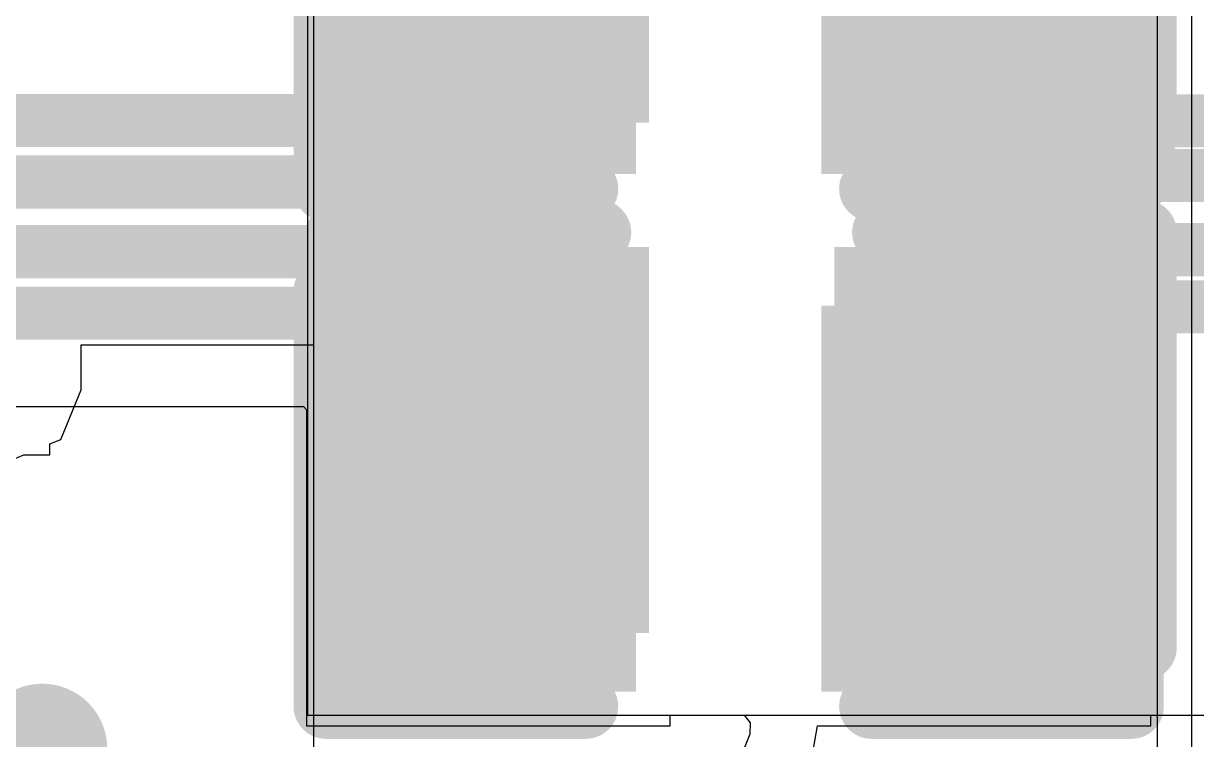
# Model space of a CAD drawing. Header units: inches. Extents: x -6 to 283, y -12 to 154.
# Drawn here: x 13.819 to 16.113, y 1.271 to 2.672 of the extents above; entities that cross this region are included whole.
import ezdxf

# ---------------------------------------------------------------- set-up
doc = ezdxf.new("R2010")
doc.units = ezdxf.units.IN
for name, color, linetype in [('Bottom Layer', 5, 'Continuous'), ('Bottom Overlay', 54, 'Continuous'), ('Bottom Paste', 16, 'Continuous'), ('Bottom Solder', 6, 'Continuous'), ('Signal L1', 76, 'Continuous'), ('Signal L2', 6, 'Continuous'), ('Top Layer', 1, 'Continuous'), ('Top Overlay', 2, 'Continuous'), ('Top Paste', 8, 'Continuous'), ('Top Solder', 216, 'Continuous')]:
    doc.layers.add(name, color=color, linetype=linetype)

# ---------------------------------------------------------------- blocks, each defined once
blk = doc.blocks.new('GT_USB_8013A_3')
at = {"layer": 'Top Overlay'}
blk.add_lwpolyline([(3.7873, 1.3969, 0.254, 0.254, 0), (3.1018, 1.3969, 0.254, 0.254, 0)], format="xyseb", dxfattribs=at)
blk.add_lwpolyline([(3.0383, 1.3969, 0.127, 0.127, 1), (3.1653, 1.3969, 0.127, 0.127, 1)], format="xyseb", close=True, dxfattribs=at)
blk = doc.blocks.new('C___0402_424')
at = {"layer": 'Top Layer'}
for points in [[(-0.6985, -0.3175), (-0.6985, 0.3175), (-0.2413, 0.3175), (-0.2413, -0.3175)], [(0.2413, -0.3175), (0.2413, 0.3175), (0.6985, 0.3175), (0.6985, -0.3175)]]:
    blk.add_hatch(color=1, dxfattribs=at).paths.add_polyline_path(points)
at = {"layer": 'Top Paste'}
for points in [[(-0.6985, -0.3175), (-0.6985, 0.3175), (-0.2413, 0.3175), (-0.2413, -0.3175)], [(0.2413, -0.3175), (0.2413, 0.3175), (0.6985, 0.3175), (0.6985, -0.3175)]]:
    blk.add_hatch(color=8, dxfattribs=at).paths.add_polyline_path(points)
at = {"layer": 'Top Solder'}
for points in [[(-0.7585, -0.3775), (-0.7585, 0.3775), (-0.1813, 0.3775), (-0.1813, -0.3775)], [(0.1813, -0.3775), (0.1813, 0.3775), (0.7585, 0.3775), (0.7585, -0.3775)]]:
    blk.add_hatch(color=216, dxfattribs=at).paths.add_polyline_path(points)
at = {"layer": 'Top Overlay'}
for points in [[(-0.7874, -0.4064, 0.127, 0.127, 0), (-0.7874, 0.4064, 0.127, 0.127, 0)], [(-0.7874, 0.4064, 0.127, 0.127, 0), (-0.2794, 0.4064, 0.127, 0.127, 0)], [(0.2794, 0.4064, 0.127, 0.127, 0), (0.7874, 0.4064, 0.127, 0.127, 0)], [(0.7874, -0.4064, 0.127, 0.127, 0), (0.7874, 0.4064, 0.127, 0.127, 0)], [(-0.7874, -0.4064, 0.127, 0.127, 0), (-0.2794, -0.4064, 0.127, 0.127, 0)], [(0.2794, -0.4064, 0.127, 0.127, 0), (0.7874, -0.4064, 0.127, 0.127, 0)]]:
    blk.add_lwpolyline(points, format="xyseb", dxfattribs=at)
for points in [[(-0.8191, 0.4064, 0.0635, 0.0635, 1), (-0.7556, 0.4064, 0.0635, 0.0635, 1)], [(-0.8191, 0.4064, 0.0635, 0.0635, 1), (-0.7556, 0.4064, 0.0635, 0.0635, 1)], [(-0.3112, 0.4064, 0.0635, 0.0635, 1), (-0.2477, 0.4064, 0.0635, 0.0635, 1)], [(0.2477, 0.4064, 0.0635, 0.0635, 1), (0.3111, 0.4064, 0.0635, 0.0635, 1)], [(0.7556, 0.4064, 0.0635, 0.0635, 1), (0.8191, 0.4064, 0.0635, 0.0635, 1)], [(0.7556, 0.4064, 0.0635, 0.0635, 1), (0.8191, 0.4064, 0.0635, 0.0635, 1)], [(-0.8191, -0.4064, 0.0635, 0.0635, 1), (-0.7556, -0.4064, 0.0635, 0.0635, 1)], [(-0.8191, -0.4064, 0.0635, 0.0635, 1), (-0.7556, -0.4064, 0.0635, 0.0635, 1)], [(-0.3112, -0.4064, 0.0635, 0.0635, 1), (-0.2477, -0.4064, 0.0635, 0.0635, 1)], [(0.2477, -0.4064, 0.0635, 0.0635, 1), (0.3111, -0.4064, 0.0635, 0.0635, 1)], [(0.7556, -0.4064, 0.0635, 0.0635, 1), (0.8191, -0.4064, 0.0635, 0.0635, 1)], [(0.7556, -0.4064, 0.0635, 0.0635, 1), (0.8191, -0.4064, 0.0635, 0.0635, 1)]]:
    blk.add_lwpolyline(points, format="xyseb", close=True, dxfattribs=at)
blk = doc.blocks.new('C___0402_425')
at = {"layer": 'Top Layer'}
for points in [[(-0.6985, -0.3175), (-0.6985, 0.3175), (-0.2413, 0.3175), (-0.2413, -0.3175)], [(0.2413, -0.3175), (0.2413, 0.3175), (0.6985, 0.3175), (0.6985, -0.3175)]]:
    blk.add_hatch(color=1, dxfattribs=at).paths.add_polyline_path(points)
at = {"layer": 'Top Paste'}
for points in [[(-0.6985, -0.3175), (-0.6985, 0.3175), (-0.2413, 0.3175), (-0.2413, -0.3175)], [(0.2413, -0.3175), (0.2413, 0.3175), (0.6985, 0.3175), (0.6985, -0.3175)]]:
    blk.add_hatch(color=8, dxfattribs=at).paths.add_polyline_path(points)
at = {"layer": 'Top Solder'}
for points in [[(-0.7585, -0.3775), (-0.7585, 0.3775), (-0.1813, 0.3775), (-0.1813, -0.3775)], [(0.1813, -0.3775), (0.1813, 0.3775), (0.7585, 0.3775), (0.7585, -0.3775)]]:
    blk.add_hatch(color=216, dxfattribs=at).paths.add_polyline_path(points)
at = {"layer": 'Top Overlay'}
for points in [[(-0.7874, 0.4064, 0.127, 0.127, 0), (-0.2794, 0.4064, 0.127, 0.127, 0)], [(-0.7874, -0.4064, 0.127, 0.127, 0), (-0.7874, 0.4064, 0.127, 0.127, 0)], [(0.2794, 0.4064, 0.127, 0.127, 0), (0.7874, 0.4064, 0.127, 0.127, 0)], [(0.7874, -0.4064, 0.127, 0.127, 0), (0.7874, 0.4064, 0.127, 0.127, 0)], [(-0.7874, -0.4064, 0.127, 0.127, 0), (-0.2794, -0.4064, 0.127, 0.127, 0)], [(0.2794, -0.4064, 0.127, 0.127, 0), (0.7874, -0.4064, 0.127, 0.127, 0)]]:
    blk.add_lwpolyline(points, format="xyseb", dxfattribs=at)
for points in [[(-0.8191, 0.4064, 0.0635, 0.0635, 1), (-0.7556, 0.4064, 0.0635, 0.0635, 1)], [(-0.8191, 0.4064, 0.0635, 0.0635, 1), (-0.7556, 0.4064, 0.0635, 0.0635, 1)], [(-0.3111, 0.4064, 0.0635, 0.0635, 1), (-0.2477, 0.4064, 0.0635, 0.0635, 1)], [(0.2477, 0.4064, 0.0635, 0.0635, 1), (0.3111, 0.4064, 0.0635, 0.0635, 1)], [(0.7556, 0.4064, 0.0635, 0.0635, 1), (0.8191, 0.4064, 0.0635, 0.0635, 1)], [(0.7556, 0.4064, 0.0635, 0.0635, 1), (0.8191, 0.4064, 0.0635, 0.0635, 1)], [(-0.8191, -0.4064, 0.0635, 0.0635, 1), (-0.7556, -0.4064, 0.0635, 0.0635, 1)], [(-0.8191, -0.4064, 0.0635, 0.0635, 1), (-0.7556, -0.4064, 0.0635, 0.0635, 1)], [(-0.3111, -0.4064, 0.0635, 0.0635, 1), (-0.2477, -0.4064, 0.0635, 0.0635, 1)], [(0.2477, -0.4064, 0.0635, 0.0635, 1), (0.3111, -0.4064, 0.0635, 0.0635, 1)], [(0.7556, -0.4064, 0.0635, 0.0635, 1), (0.8191, -0.4064, 0.0635, 0.0635, 1)], [(0.7556, -0.4064, 0.0635, 0.0635, 1), (0.8191, -0.4064, 0.0635, 0.0635, 1)]]:
    blk.add_lwpolyline(points, format="xyseb", close=True, dxfattribs=at)
blk = doc.blocks.new('C___0402_B_428')
at = {"layer": 'Bottom Layer'}
for points in [[(-0.2413, 0.3175), (-0.2413, -0.3175), (-0.6985, -0.3175), (-0.6985, 0.3175)], [(0.6985, 0.3175), (0.6985, -0.3175), (0.2413, -0.3175), (0.2413, 0.3175)]]:
    blk.add_hatch(color=5, dxfattribs=at).paths.add_polyline_path(points)
at = {"layer": 'Bottom Paste'}
for points in [[(-0.2413, 0.3175), (-0.2413, -0.3175), (-0.6985, -0.3175), (-0.6985, 0.3175)], [(0.6985, 0.3175), (0.6985, -0.3175), (0.2413, -0.3175), (0.2413, 0.3175)]]:
    blk.add_hatch(color=16, dxfattribs=at).paths.add_polyline_path(points)
at = {"layer": 'Bottom Solder'}
for points in [[(-0.1813, 0.3775), (-0.1813, -0.3775), (-0.7585, -0.3775), (-0.7585, 0.3775)], [(0.7585, 0.3775), (0.7585, -0.3775), (0.1813, -0.3775), (0.1813, 0.3775)]]:
    blk.add_hatch(color=6, dxfattribs=at).paths.add_polyline_path(points)
at = {"layer": 'Bottom Overlay'}
for points in [[(-0.7874, -0.4064, 0.127, 0.127, 0), (-0.7874, 0.4064, 0.127, 0.127, 0)], [(-0.7874, 0.4064, 0.127, 0.127, 0), (-0.2794, 0.4064, 0.127, 0.127, 0)], [(0.2794, 0.4064, 0.127, 0.127, 0), (0.7874, 0.4064, 0.127, 0.127, 0)], [(0.7874, -0.4064, 0.127, 0.127, 0), (0.7874, 0.4064, 0.127, 0.127, 0)], [(-0.7874, -0.4064, 0.127, 0.127, 0), (-0.2794, -0.4064, 0.127, 0.127, 0)], [(0.2794, -0.4064, 0.127, 0.127, 0), (0.7874, -0.4064, 0.127, 0.127, 0)]]:
    blk.add_lwpolyline(points, format="xyseb", dxfattribs=at)
for points in [[(-0.8191, 0.4064, 0.0635, 0.0635, 1), (-0.7556, 0.4064, 0.0635, 0.0635, 1)], [(-0.8191, 0.4064, 0.0635, 0.0635, 1), (-0.7556, 0.4064, 0.0635, 0.0635, 1)], [(-0.3111, 0.4064, 0.0635, 0.0635, 1), (-0.2477, 0.4064, 0.0635, 0.0635, 1)], [(0.2477, 0.4064, 0.0635, 0.0635, 1), (0.3112, 0.4064, 0.0635, 0.0635, 1)], [(0.7556, 0.4064, 0.0635, 0.0635, 1), (0.8191, 0.4064, 0.0635, 0.0635, 1)], [(0.7556, 0.4064, 0.0635, 0.0635, 1), (0.8191, 0.4064, 0.0635, 0.0635, 1)], [(-0.8191, -0.4064, 0.0635, 0.0635, 1), (-0.7556, -0.4064, 0.0635, 0.0635, 1)], [(-0.8191, -0.4064, 0.0635, 0.0635, 1), (-0.7556, -0.4064, 0.0635, 0.0635, 1)], [(-0.3111, -0.4064, 0.0635, 0.0635, 1), (-0.2477, -0.4064, 0.0635, 0.0635, 1)], [(0.2477, -0.4064, 0.0635, 0.0635, 1), (0.3112, -0.4064, 0.0635, 0.0635, 1)], [(0.7556, -0.4064, 0.0635, 0.0635, 1), (0.8191, -0.4064, 0.0635, 0.0635, 1)], [(0.7556, -0.4064, 0.0635, 0.0635, 1), (0.8191, -0.4064, 0.0635, 0.0635, 1)]]:
    blk.add_lwpolyline(points, format="xyseb", close=True, dxfattribs=at)
blk = doc.blocks.new('C___0402_B_429')
at = {"layer": 'Bottom Layer'}
for points in [[(-0.2413, 0.3175), (-0.2413, -0.3175), (-0.6985, -0.3175), (-0.6985, 0.3175)], [(0.6985, 0.3175), (0.6985, -0.3175), (0.2413, -0.3175), (0.2413, 0.3175)]]:
    blk.add_hatch(color=5, dxfattribs=at).paths.add_polyline_path(points)
at = {"layer": 'Bottom Paste'}
for points in [[(-0.2413, 0.3175), (-0.2413, -0.3175), (-0.6985, -0.3175), (-0.6985, 0.3175)], [(0.6985, 0.3175), (0.6985, -0.3175), (0.2413, -0.3175), (0.2413, 0.3175)]]:
    blk.add_hatch(color=16, dxfattribs=at).paths.add_polyline_path(points)
at = {"layer": 'Bottom Solder'}
for points in [[(-0.1813, 0.3775), (-0.1813, -0.3775), (-0.7585, -0.3775), (-0.7585, 0.3775)], [(0.7585, 0.3775), (0.7585, -0.3775), (0.1813, -0.3775), (0.1813, 0.3775)]]:
    blk.add_hatch(color=6, dxfattribs=at).paths.add_polyline_path(points)
at = {"layer": 'Bottom Overlay'}
for points in [[(-0.7874, -0.4064, 0.127, 0.127, 0), (-0.7874, 0.4064, 0.127, 0.127, 0)], [(-0.7874, 0.4064, 0.127, 0.127, 0), (-0.2794, 0.4064, 0.127, 0.127, 0)], [(0.2794, 0.4064, 0.127, 0.127, 0), (0.7874, 0.4064, 0.127, 0.127, 0)], [(0.7874, -0.4064, 0.127, 0.127, 0), (0.7874, 0.4064, 0.127, 0.127, 0)], [(-0.7874, -0.4064, 0.127, 0.127, 0), (-0.2794, -0.4064, 0.127, 0.127, 0)], [(0.2794, -0.4064, 0.127, 0.127, 0), (0.7874, -0.4064, 0.127, 0.127, 0)]]:
    blk.add_lwpolyline(points, format="xyseb", dxfattribs=at)
for points in [[(-0.8191, 0.4064, 0.0635, 0.0635, 1), (-0.7556, 0.4064, 0.0635, 0.0635, 1)], [(-0.8191, 0.4064, 0.0635, 0.0635, 1), (-0.7556, 0.4064, 0.0635, 0.0635, 1)], [(-0.3111, 0.4064, 0.0635, 0.0635, 1), (-0.2477, 0.4064, 0.0635, 0.0635, 1)], [(0.2477, 0.4064, 0.0635, 0.0635, 1), (0.3111, 0.4064, 0.0635, 0.0635, 1)], [(0.7556, 0.4064, 0.0635, 0.0635, 1), (0.8191, 0.4064, 0.0635, 0.0635, 1)], [(0.7556, 0.4064, 0.0635, 0.0635, 1), (0.8191, 0.4064, 0.0635, 0.0635, 1)], [(-0.8191, -0.4064, 0.0635, 0.0635, 1), (-0.7556, -0.4064, 0.0635, 0.0635, 1)], [(-0.8191, -0.4064, 0.0635, 0.0635, 1), (-0.7556, -0.4064, 0.0635, 0.0635, 1)], [(-0.3111, -0.4064, 0.0635, 0.0635, 1), (-0.2477, -0.4064, 0.0635, 0.0635, 1)], [(0.2477, -0.4064, 0.0635, 0.0635, 1), (0.3111, -0.4064, 0.0635, 0.0635, 1)], [(0.7556, -0.4064, 0.0635, 0.0635, 1), (0.8191, -0.4064, 0.0635, 0.0635, 1)], [(0.7556, -0.4064, 0.0635, 0.0635, 1), (0.8191, -0.4064, 0.0635, 0.0635, 1)]]:
    blk.add_lwpolyline(points, format="xyseb", close=True, dxfattribs=at)

msp = doc.modelspace()

# ---------------------------------------------------------------- linework, layer by layer
at = {"layer": 'Bottom Layer'}
for p, q in [((14.3749, 5.8935), (14.3749, 1.3183)), ((12.1347, 1.9225), (14.3665, 1.9225)), ((14.3665, 1.9225), (14.3727, 1.9163)), ((14.3727, 1.9163), (14.3727, 1.2975)), ((14.3749, 1.3183), (17.49, 1.3183)), ((15.0839, 1.2975), (15.0839, 1.3183)), ((15.0839, 1.3183), (15.2284, 1.3183)), ((15.2284, 1.3183), (15.2403, 1.3036)), ((16.0237, 1.2975), (16.0237, 1.3183)), ((16.0237, 1.3183), (16.2142, 1.3183)), ((14.3727, 1.2975), (15.0839, 1.2975)), ((15.2403, 1.3036), (15.2396, 1.2814)), ((15.3574, 1.2147), (15.372, 1.2975)), ((15.372, 1.2975), (16.0237, 1.2975)), ((15.2396, 1.2814), (15.2079, 1.2025))]:
    msp.add_line(p, q, dxfattribs=at)
for points in [[(14.5518, 2.5782, 0.1041, 0.1041, 0), (14.7283, 2.7547, 0.1041, 0.1041, 0)], [(15.6681, 2.7556, 0.1041, 0.1041, 0), (15.8447, 2.579, 0.1041, 0.1041, 0)], [(14.5518, 2.4887, 0.1041, 0.1041, 0), (14.5518, 2.5782, 0.1041, 0.1041, 0)], [(15.8447, 2.4765, 0.1041, 0.1041, 0), (15.8447, 2.579, 0.1041, 0.1041, 0)], [(14.4247, 2.3616, 0.1041, 0.1041, 0), (14.5518, 2.4887, 0.1041, 0.1041, 0)], [(15.8447, 2.4765, 0.1041, 0.1041, 0), (15.9468, 2.3744, 0.1041, 0.1041, 0)], [(13.6908, 2.3616, 0.1041, 0.1041, 0), (13.8945, 2.3616, 0.1041, 0.1041, 0)], [(13.8945, 2.3616, 0.1041, 0.1041, 0), (14.4247, 2.3616, 0.1041, 0.1041, 0)], [(15.9468, 2.3744, 0.1041, 0.1041, 0), (16.2912, 2.3744, 0.1041, 0.1041, 0)], [(11.6942, 2.1051, 0.1041, 0.1041, 0), (14.4421, 2.1051, 0.1041, 0.1041, 0)], [(14.4421, 2.1051, 0.1041, 0.1041, 0), (14.5398, 2.0075, 0.1041, 0.1041, 0)], [(15.8447, 2.0347, 0.1041, 0.1041, 0), (15.9275, 2.1175, 0.1041, 0.1041, 0)], [(15.9275, 2.1175, 0.1041, 0.1041, 0), (16.3104, 2.1175, 0.1041, 0.1041, 0)], [(15.8447, 1.9321, 0.1041, 0.1041, 0), (15.8447, 2.0347, 0.1041, 0.1041, 0)], [(14.5398, 2.0075, 0.1041, 0.1041, 0), (14.5518, 2.0075, 0.1041, 0.1041, 0)], [(14.5518, 2.0075, 0.1041, 0.1041, 0), (14.7283, 1.8309, 0.1041, 0.1041, 0)], [(15.6681, 1.7556, 0.1041, 0.1041, 0), (15.8447, 1.9321, 0.1041, 0.1041, 0)], [(14.7283, 1.742, 0.1041, 0.1041, 0), (14.7283, 1.8309, 0.1041, 0.1041, 0)]]:
    msp.add_lwpolyline(points, format="xyseb", dxfattribs=at)
for points in [[(14.5258, 2.5782, 0.0521, 0.0521, 1), (14.5778, 2.5782, 0.0521, 0.0521, 1)], [(14.5258, 2.5782, 0.0521, 0.0521, 1), (14.5778, 2.5782, 0.0521, 0.0521, 1)], [(15.8186, 2.579, 0.0521, 0.0521, 1), (15.8707, 2.579, 0.0521, 0.0521, 1)], [(15.8186, 2.579, 0.0521, 0.0521, 1), (15.8707, 2.579, 0.0521, 0.0521, 1)], [(14.5258, 2.4887, 0.0521, 0.0521, 1), (14.5778, 2.4887, 0.0521, 0.0521, 1)], [(14.5258, 2.4887, 0.0521, 0.0521, 1), (14.5778, 2.4887, 0.0521, 0.0521, 1)], [(15.8186, 2.4765, 0.0521, 0.0521, 1), (15.8707, 2.4765, 0.0521, 0.0521, 1)], [(15.8186, 2.4765, 0.0521, 0.0521, 1), (15.8707, 2.4765, 0.0521, 0.0521, 1)], [(13.8685, 2.3616, 0.0521, 0.0521, 1), (13.9206, 2.3616, 0.0521, 0.0521, 1)], [(13.8685, 2.3616, 0.0521, 0.0521, 1), (13.9206, 2.3616, 0.0521, 0.0521, 1)], [(14.3987, 2.3616, 0.0521, 0.0521, 1), (14.4507, 2.3616, 0.0521, 0.0521, 1)], [(14.3987, 2.3616, 0.0521, 0.0521, 1), (14.4507, 2.3616, 0.0521, 0.0521, 1)], [(15.9208, 2.3744, 0.0521, 0.0521, 1), (15.9728, 2.3744, 0.0521, 0.0521, 1)], [(15.9208, 2.3744, 0.0521, 0.0521, 1), (15.9728, 2.3744, 0.0521, 0.0521, 1)], [(14.4161, 2.1051, 0.0521, 0.0521, 1), (14.4682, 2.1051, 0.0521, 0.0521, 1)], [(14.4161, 2.1051, 0.0521, 0.0521, 1), (14.4682, 2.1051, 0.0521, 0.0521, 1)], [(15.9015, 2.1175, 0.0521, 0.0521, 1), (15.9536, 2.1175, 0.0521, 0.0521, 1)], [(15.9015, 2.1175, 0.0521, 0.0521, 1), (15.9536, 2.1175, 0.0521, 0.0521, 1)], [(15.8186, 2.0347, 0.0521, 0.0521, 1), (15.8707, 2.0347, 0.0521, 0.0521, 1)], [(15.8186, 2.0347, 0.0521, 0.0521, 1), (15.8707, 2.0347, 0.0521, 0.0521, 1)], [(14.5137, 2.0075, 0.0521, 0.0521, 1), (14.5658, 2.0075, 0.0521, 0.0521, 1)], [(14.5137, 2.0075, 0.0521, 0.0521, 1), (14.5658, 2.0075, 0.0521, 0.0521, 1)], [(14.5258, 2.0075, 0.0521, 0.0521, 1), (14.5778, 2.0075, 0.0521, 0.0521, 1)], [(14.5258, 2.0075, 0.0521, 0.0521, 1), (14.5778, 2.0075, 0.0521, 0.0521, 1)], [(15.8186, 1.9321, 0.0521, 0.0521, 1), (15.8707, 1.9321, 0.0521, 0.0521, 1)], [(15.8186, 1.9321, 0.0521, 0.0521, 1), (15.8707, 1.9321, 0.0521, 0.0521, 1)], [(14.7023, 1.8309, 0.0521, 0.0521, 1), (14.7544, 1.8309, 0.0521, 0.0521, 1)], [(14.7023, 1.8309, 0.0521, 0.0521, 1), (14.7544, 1.8309, 0.0521, 0.0521, 1)], [(14.7023, 1.742, 0.0521, 0.0521, 1), (14.7544, 1.742, 0.0521, 0.0521, 1)], [(15.6421, 1.7556, 0.0521, 0.0521, 1), (15.6942, 1.7556, 0.0521, 0.0521, 1)]]:
    msp.add_lwpolyline(points, format="xyseb", close=True, dxfattribs=at)
at = {"layer": 'Signal L1'}
msp.add_line((16.103, 6.3061), (16.103, -1.8802), dxfattribs=at)
at = {"layer": 'Signal L2'}
msp.add_line((16.0364, 17.5442), (16.0364, -6.4924), dxfattribs=at)
at = {"layer": 'Top Layer'}
for p, q in [((14.3861, 7.2919), (14.3861, 0.3242)), ((13.9323, 1.9551), (13.9323, 2.043)), ((13.9323, 2.043), (14.3861, 2.043)), ((14.3861, 2.043), (14.3861, 0.3242)), ((13.892, 1.8579), (13.9323, 1.9551)), ((13.871, 1.8492), (13.892, 1.8579)), ((13.871, 1.8281), (13.871, 1.8492)), ((13.7948, 1.8176), (13.8201, 1.8281)), ((13.8201, 1.8281), (13.871, 1.8281))]:
    msp.add_line(p, q, dxfattribs=at)
for points in [[(14.5771, 2.5893, 0.1041, 0.1041, 0), (14.7537, 2.766, 0.1041, 0.1041, 0)], [(15.6934, 2.7653, 0.1041, 0.1041, 0), (15.8701, 2.5887, 0.1041, 0.1041, 0)], [(14.4604, 2.4821, 0.1041, 0.1041, 0), (14.5676, 2.5893, 0.1041, 0.1041, 0)], [(14.5676, 2.5893, 0.1041, 0.1041, 0), (14.5771, 2.5893, 0.1041, 0.1041, 0)], [(15.8701, 2.5887, 0.1041, 0.1041, 0), (15.8795, 2.5887, 0.1041, 0.1041, 0)], [(15.8795, 2.5887, 0.1041, 0.1041, 0), (15.9867, 2.4814, 0.1041, 0.1041, 0)], [(13.7169, 2.4821, 0.1041, 0.1041, 0), (14.4604, 2.4821, 0.1041, 0.1041, 0)], [(15.9867, 2.4814, 0.1041, 0.1041, 0), (16.3017, 2.4814, 0.1041, 0.1041, 0)], [(13.753, 2.2256, 0.1041, 0.1041, 0), (14.4665, 2.2256, 0.1041, 0.1041, 0)], [(14.4665, 2.2256, 0.1041, 0.1041, 0), (14.5703, 2.1217, 0.1041, 0.1041, 0)], [(15.8794, 2.1222, 0.1041, 0.1041, 0), (15.9867, 2.2295, 0.1041, 0.1041, 0)], [(15.9867, 2.2295, 0.1041, 0.1041, 0), (16.3017, 2.2295, 0.1041, 0.1041, 0)], [(14.5703, 2.1217, 0.1041, 0.1041, 0), (14.5771, 2.1217, 0.1041, 0.1041, 0)], [(14.5771, 2.1217, 0.1041, 0.1041, 0), (14.7537, 1.9451, 0.1041, 0.1041, 0)], [(15.6934, 1.9456, 0.1041, 0.1041, 0), (15.87, 2.1222, 0.1041, 0.1041, 0)], [(15.87, 2.1222, 0.1041, 0.1041, 0), (15.8794, 2.1222, 0.1041, 0.1041, 0)], [(14.7537, 1.857, 0.1041, 0.1041, 0), (14.7537, 1.9451, 0.1041, 0.1041, 0)], [(15.6934, 1.8561, 0.1041, 0.1041, 0), (15.6934, 1.9456, 0.1041, 0.1041, 0)]]:
    msp.add_lwpolyline(points, format="xyseb", dxfattribs=at)
for points in [[(14.5416, 2.5893, 0.0521, 0.0521, 1), (14.5937, 2.5893, 0.0521, 0.0521, 1)], [(14.5416, 2.5893, 0.0521, 0.0521, 1), (14.5937, 2.5893, 0.0521, 0.0521, 1)], [(14.551, 2.5893, 0.0521, 0.0521, 1), (14.6031, 2.5893, 0.0521, 0.0521, 1)], [(14.551, 2.5893, 0.0521, 0.0521, 1), (14.6031, 2.5893, 0.0521, 0.0521, 1)], [(15.844, 2.5887, 0.0521, 0.0521, 1), (15.8961, 2.5887, 0.0521, 0.0521, 1)], [(15.844, 2.5887, 0.0521, 0.0521, 1), (15.8961, 2.5887, 0.0521, 0.0521, 1)], [(15.8534, 2.5887, 0.0521, 0.0521, 1), (15.9055, 2.5887, 0.0521, 0.0521, 1)], [(15.8534, 2.5887, 0.0521, 0.0521, 1), (15.9055, 2.5887, 0.0521, 0.0521, 1)], [(14.4344, 2.4821, 0.0521, 0.0521, 1), (14.4865, 2.4821, 0.0521, 0.0521, 1)], [(14.4344, 2.4821, 0.0521, 0.0521, 1), (14.4865, 2.4821, 0.0521, 0.0521, 1)], [(15.9607, 2.4814, 0.0521, 0.0521, 1), (16.0127, 2.4814, 0.0521, 0.0521, 1)], [(15.9607, 2.4814, 0.0521, 0.0521, 1), (16.0127, 2.4814, 0.0521, 0.0521, 1)], [(14.4405, 2.2256, 0.0521, 0.0521, 1), (14.4925, 2.2256, 0.0521, 0.0521, 1)], [(14.4405, 2.2256, 0.0521, 0.0521, 1), (14.4925, 2.2256, 0.0521, 0.0521, 1)], [(15.9606, 2.2295, 0.0521, 0.0521, 1), (16.0127, 2.2295, 0.0521, 0.0521, 1)], [(15.9606, 2.2295, 0.0521, 0.0521, 1), (16.0127, 2.2295, 0.0521, 0.0521, 1)], [(14.5443, 2.1217, 0.0521, 0.0521, 1), (14.5964, 2.1217, 0.0521, 0.0521, 1)], [(14.5443, 2.1217, 0.0521, 0.0521, 1), (14.5964, 2.1217, 0.0521, 0.0521, 1)], [(14.5511, 2.1217, 0.0521, 0.0521, 1), (14.6031, 2.1217, 0.0521, 0.0521, 1)], [(14.5511, 2.1217, 0.0521, 0.0521, 1), (14.6031, 2.1217, 0.0521, 0.0521, 1)], [(15.844, 2.1222, 0.0521, 0.0521, 1), (15.8961, 2.1222, 0.0521, 0.0521, 1)], [(15.844, 2.1222, 0.0521, 0.0521, 1), (15.8961, 2.1222, 0.0521, 0.0521, 1)], [(15.8534, 2.1222, 0.0521, 0.0521, 1), (15.9055, 2.1222, 0.0521, 0.0521, 1)], [(15.8534, 2.1222, 0.0521, 0.0521, 1), (15.9055, 2.1222, 0.0521, 0.0521, 1)], [(14.7277, 1.9451, 0.0521, 0.0521, 1), (14.7798, 1.9451, 0.0521, 0.0521, 1)], [(14.7277, 1.9451, 0.0521, 0.0521, 1), (14.7798, 1.9451, 0.0521, 0.0521, 1)], [(15.6673, 1.9456, 0.0521, 0.0521, 1), (15.7194, 1.9456, 0.0521, 0.0521, 1)], [(15.6673, 1.9456, 0.0521, 0.0521, 1), (15.7194, 1.9456, 0.0521, 0.0521, 1)], [(14.7277, 1.857, 0.0521, 0.0521, 1), (14.7798, 1.857, 0.0521, 0.0521, 1)], [(15.6673, 1.8561, 0.0521, 0.0521, 1), (15.7194, 1.8561, 0.0521, 0.0521, 1)]]:
    msp.add_lwpolyline(points, format="xyseb", close=True, dxfattribs=at)

# ---------------------------------------------------------------- block references
at = {"rotation": 270}
msp.add_blockref('GT_USB_8013A_3', (12.4591, 4.3549), dxfattribs=at)
for name, p in [('C___0402_425', (15.2236, 2.8554)), ('C___0402_B_428', (15.1982, 2.7547)), ('C___0402_424', (15.2236, 1.857)), ('C___0402_B_429', (15.1982, 1.742))]:
    msp.add_blockref(name, p)

doc.saveas('drawing.dxf')
